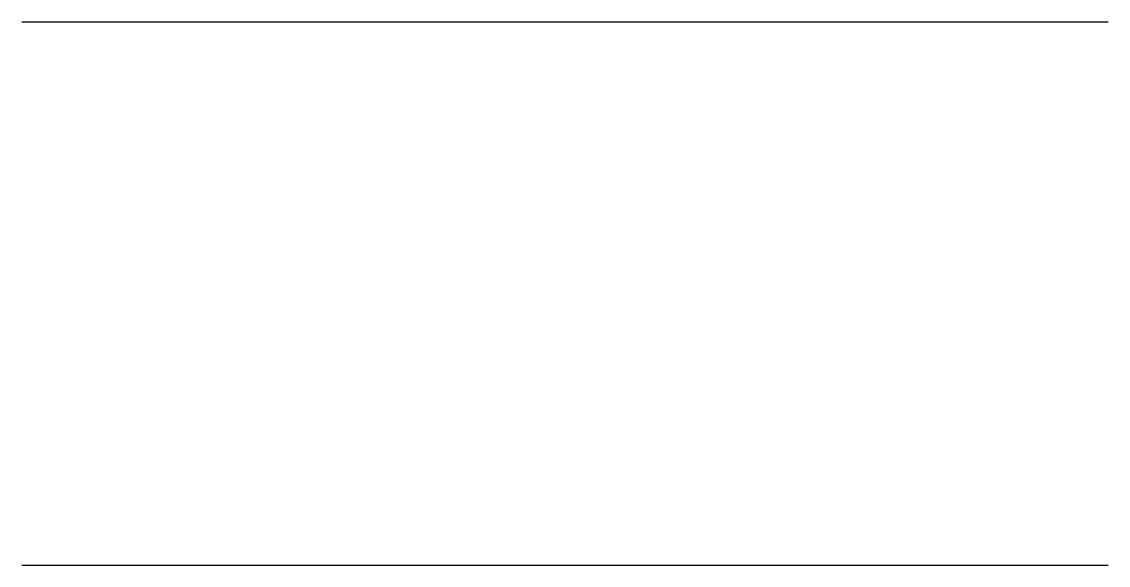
# Model space of a CAD drawing. Header units: millimetres. Extents: x 0 to 40, y 0 to 20.
import ezdxf

# ---------------------------------------------------------------- set-up
doc = ezdxf.new("R2010")
doc.units = ezdxf.units.MM

msp = doc.modelspace()

# ---------------------------------------------------------------- linework, layer by layer
at = {"layer": 'A'}
for p, q in [((0, 20), (40, 20)), ((0, 0), (40, 0))]:
    msp.add_line(p, q, dxfattribs=at)

doc.saveas('drawing.dxf')
